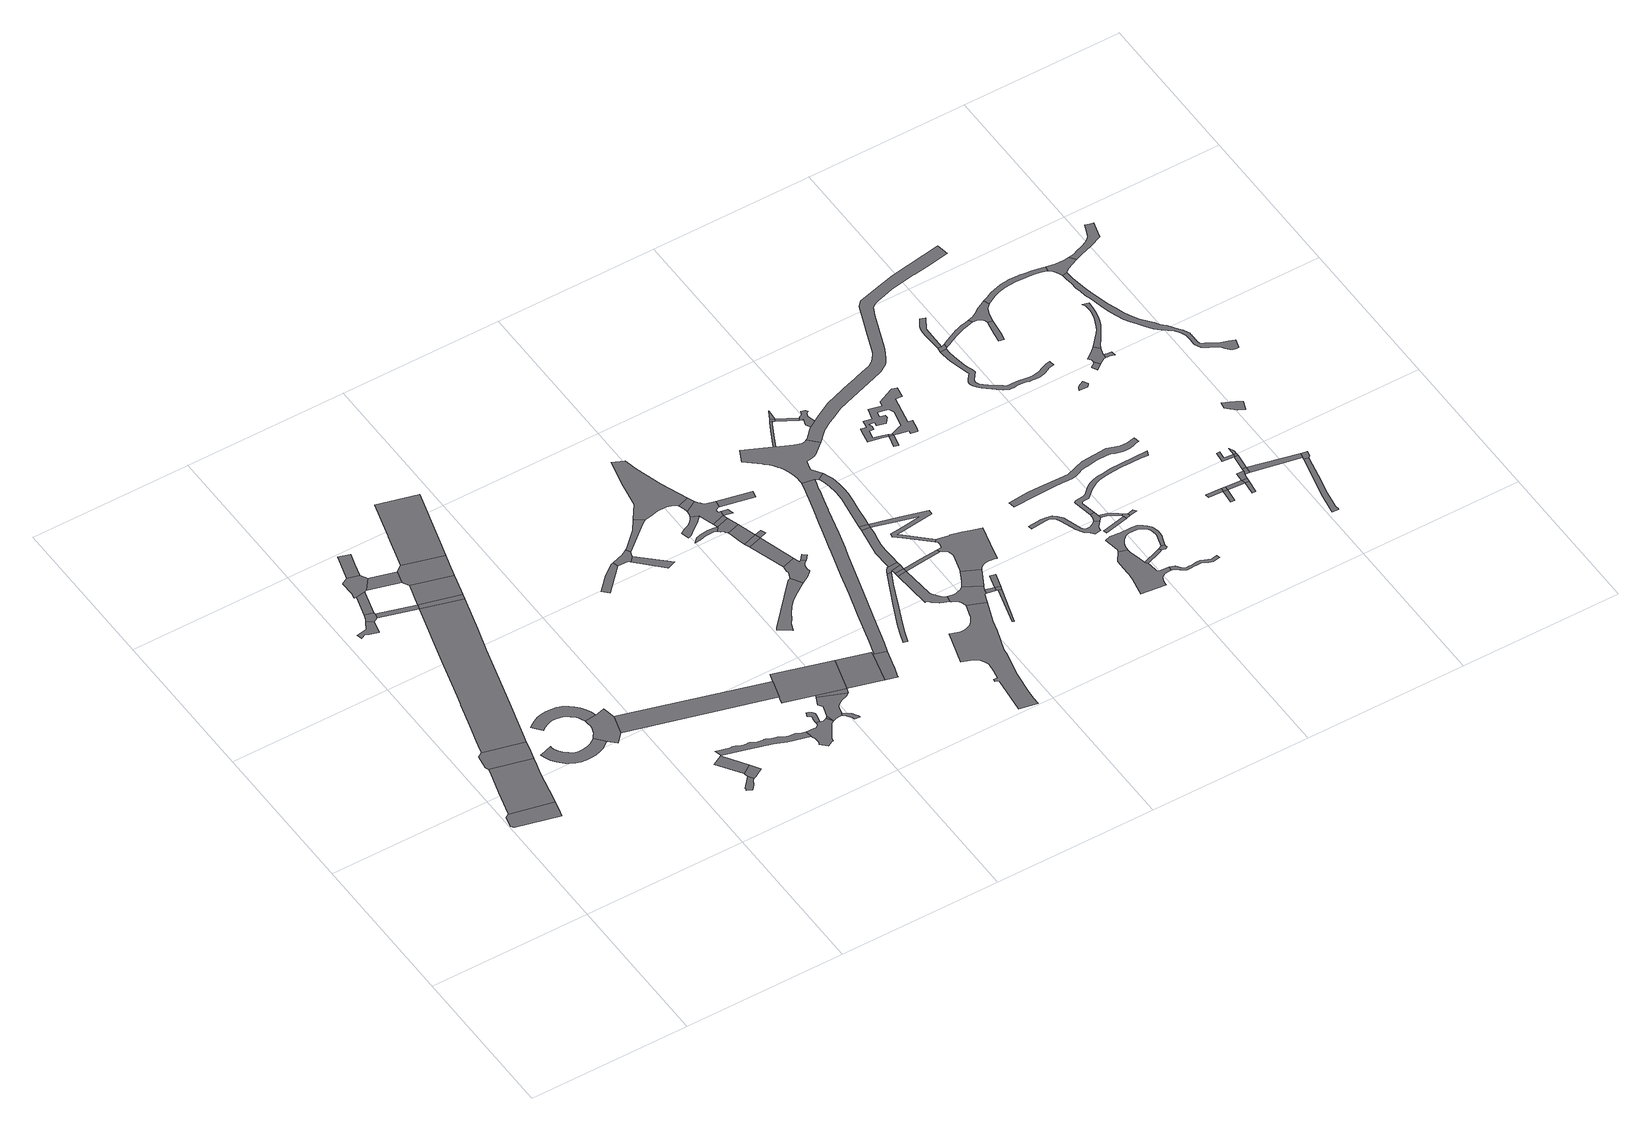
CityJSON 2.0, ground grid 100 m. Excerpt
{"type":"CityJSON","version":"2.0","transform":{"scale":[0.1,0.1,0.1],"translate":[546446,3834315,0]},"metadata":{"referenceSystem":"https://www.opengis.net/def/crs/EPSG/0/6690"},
"CityObjects":{
"road1":{"type":"Road","geometry":[{"type":"MultiSurface","lod":"1","boundaries":[[[0,1,2,3,4,5,6,7]]]}]},
"road2":{"type":"Road","geometry":[{"type":"MultiSurface","lod":"1","boundaries":[[[8,9,10,11,12,13,0,7,14,15,16,17]]]}]},
"road3":{"type":"Road","geometry":[{"type":"MultiSurface","lod":"1","boundaries":[[[18,19,20,21,8,17,22,23]]]}]},
"road4":{"type":"Road","attributes":{"RoadStructureAttribute.sectionType":"1"},"geometry":[{"type":"MultiSurface","lod":"1","boundaries":[[[24,25,26,27,28,29,30,31]]]}]},
"road5":{"type":"Road","attributes":{"RoadStructureAttribute.sectionType":"1"},"geometry":[{"type":"MultiSurface","lod":"1","boundaries":[[[32,33,34,35,36,37,38,39,40,41,42,43,44,45,46,47,48,49,50,51,52,53,54,55,56,57,58,59,60,61,62,63,64,65,66,67,68,69,70,71]]]}]},
"road6":{"type":"Road","geometry":[{"type":"MultiSurface","lod":"1","boundaries":[[[72,73,24,31,74,75,76,77]]]}]},
"road7":{"type":"Road","geometry":[{"type":"MultiSurface","lod":"1","boundaries":[[[78,79,80,81,82,83,84,85,86,87,88,18,23,89,90,91,92,93,94,95,96]]]}]},
"road8":{"type":"Road","attributes":{"RoadStructureAttribute.sectionType":"1"},"geometry":[{"type":"MultiSurface","lod":"1","boundaries":[[[97,98,99,100,72,77]]]}]},
"road9":{"type":"Road","attributes":{"RoadStructureAttribute.sectionType":"1"},"geometry":[{"type":"MultiSurface","lod":"1","boundaries":[[[101,102,103,104,105,106,107,108,109,110,111,112,113,114,115,116,117,118,119,120,121,122,123,124,125,126,127,128,129,130,131,132,133]]]}]},
"road10":{"type":"Road","attributes":{"RoadStructureAttribute.sectionType":"1"},"geometry":[{"type":"MultiSurface","lod":"1","boundaries":[[[76,75,134,78,135]]]}]},
"road11":{"type":"Road","geometry":[{"type":"MultiSurface","lod":"1","boundaries":[[[136,137,138,139,140,141,100,99,142,143,144]]]}]},
"road12":{"type":"Road","geometry":[{"type":"MultiSurface","lod":"1","boundaries":[[[145,146,147,133,132,148,149,150,151,152,153,154,71,70,155,156,157,158]]]}]},
"road13":{"type":"Road","geometry":[{"type":"MultiSurface","lod":"1","boundaries":[[[159,160,161,162,136,144,163,164]]]}]},
"road14":{"type":"Road","attributes":{"RoadStructureAttribute.sectionType":"1"},"geometry":[{"type":"MultiSurface","lod":"1","boundaries":[[[143,142,165,166,167]]]}]},
"road15":{"type":"Road","geometry":[{"type":"MultiSurface","lod":"1","boundaries":[[[135,78,96,168]]]}]},
"road16":{"type":"Road","attributes":{"function":"1"},"geometry":[{"type":"MultiSurface","lod":"1","boundaries":[[[169,135,168,170,171]]]}]},
"road17":{"type":"Road","geometry":[{"type":"MultiSurface","lod":"1","boundaries":[[[172,173,174,175,176,177,178,179]]]}]},
"road18":{"type":"Road","attributes":{"RoadStructureAttribute.sectionType":"1"},"geometry":[{"type":"MultiSurface","lod":"1","boundaries":[[[180,181,182,183]]]}]},
"road19":{"type":"Road","geometry":[{"type":"MultiSurface","lod":"1","boundaries":[[[184,185,167,166,186,169,171,187,188]]]}]},
"road20":{"type":"Road","geometry":[{"type":"MultiSurface","lod":"1","boundaries":[[[183,182,189,172,179,190,191]]]}]},
"road21":{"type":"Road","geometry":[{"type":"MultiSurface","lod":"1","boundaries":[[[192,193,194,195,196,184,188,197,198]]]}]},
"road22":{"type":"Road","attributes":{"RoadStructureAttribute.sectionType":"1"},"geometry":[{"type":"MultiSurface","lod":"1","boundaries":[[[199,158,157,200,201]]]}]},
"road23":{"type":"Road","attributes":{"RoadStructureAttribute.sectionType":"1"},"geometry":[{"type":"MultiSurface","lod":"1","boundaries":[[[202,203,204,205,206,207,208,209,210,211,212,213,214,215,216,217,218,219,220,221,222,223,224,225,226,227,228,229,230,231,232,233,234,235,236,237,238,239,240,241,242,243,244,245,246,247]]]}]},
"road24":{"type":"Road","geometry":[{"type":"MultiSurface","lod":"1","boundaries":[[[248,249,250,251,252,253,254,255,256,257,258,247,246,259,260,261,262,263,264,265,266,267,268,269,270,271,272,273,274,275]]]}]},
"road25":{"type":"Road","geometry":[{"type":"MultiSurface","lod":"1","boundaries":[[[276,277,278,279,280,281,282,283,284,285,286,287,288,289,290,291,254,253]]]}]},
"road26":{"type":"Road","geometry":[{"type":"MultiSurface","lod":"1","boundaries":[[[292,248,275]]]}]},
"road27":{"type":"Road","attributes":{"RoadStructureAttribute.sectionType":"1"},"geometry":[{"type":"MultiSurface","lod":"1","boundaries":[[[293,294,295,296,297,298]]]}]},
"road28":{"type":"Road","geometry":[{"type":"MultiSurface","lod":"1","boundaries":[[[299,300,301,302,303,304,305,306,307,308,309]]]}]},
"road29":{"type":"Road","attributes":{"RoadStructureAttribute.sectionType":"6"},"geometry":[{"type":"MultiSurface","lod":"1","boundaries":[[[310,311,312,313,292,275,314,315,316,309,308,317,318,319,320,321,322]]]}]},
"road30":{"type":"Road","geometry":[{"type":"MultiSurface","lod":"1","boundaries":[[[323,201,200,324,325,326,327,328,329]]]}]},
"road31":{"type":"Road","attributes":{"RoadStructureAttribute.sectionType":"6"},"geometry":[{"type":"MultiSurface","lod":"1","boundaries":[[[327,310,322,328]]]}]},
"road32":{"type":"Road","geometry":[{"type":"MultiSurface","lod":"1","boundaries":[[[330,331,332,293,298,333,334,335,336,337]]]}]},
"road33":{"type":"Road","attributes":{"RoadStructureAttribute.sectionType":"1"},"geometry":[{"type":"MultiSurface","lod":"1","boundaries":[[[338,339,340,335,334]]]}]},
"road34":{"type":"Road","attributes":{"RoadStructureAttribute.sectionType":"1"},"geometry":[{"type":"MultiSurface","lod":"1","boundaries":[[[341,342,343,330,337,344,345]]]}]},
"road35":{"type":"Road","attributes":{"RoadStructureAttribute.sectionType":"1"},"geometry":[{"type":"MultiSurface","lod":"1","boundaries":[[[346,347,329,328,348,349]]]}]},
"road36":{"type":"Road","geometry":[{"type":"MultiSurface","lod":"1","boundaries":[[[349,348,350,351,352,353,354,355,356,357,358]]]}]},
"road37":{"type":"Road","attributes":{"RoadStructureAttribute.sectionType":"1"},"geometry":[{"type":"MultiSurface","lod":"1","boundaries":[[[359,360,361,362,363,364,365,366,367,368,369,370,371,372]]]}]},
"road38":{"type":"Road","geometry":[{"type":"MultiSurface","lod":"1","boundaries":[[[373,374,375,376,377,378,379,380,381,382,383]]]}]},
"road39":{"type":"Road","attributes":{"RoadStructureAttribute.sectionType":"1"},"geometry":[{"type":"MultiSurface","lod":"1","boundaries":[[[384,385,386,387,388,389,390,391,392,393,394,395,396]]]}]},
"road40":{"type":"Road","geometry":[{"type":"MultiSurface","lod":"1","boundaries":[[[397,398,399,341,345,400,401,402,403,404,405,406,407,408,409,410]]]}]},
"road41":{"type":"Road","attributes":{"RoadStructureAttribute.sectionType":"1"},"geometry":[{"type":"MultiSurface","lod":"1","boundaries":[[[406,405,411,412,413]]]}]},
"road42":{"type":"Road","geometry":[{"type":"MultiSurface","lod":"1","boundaries":[[[414,396,395,415,416,417,418,419]]]}]},
"road43":{"type":"Road","geometry":[{"type":"MultiSurface","lod":"1","boundaries":[[[420,421,422,423,424,425,359,372,426,427,428,429,430,431,432,433,434]]]}]},
"road44":{"type":"Road","attributes":{"RoadStructureAttribute.sectionType":"1"},"geometry":[{"type":"MultiSurface","lod":"1","boundaries":[[[435,436,396,414]]]}]},
"road45":{"type":"Road","geometry":[{"type":"MultiSurface","lod":"1","boundaries":[[[437,438,439,440]]]}]},
"road46":{"type":"Road","geometry":[{"type":"MultiSurface","lod":"1","boundaries":[[[441,442,443,444,413,412,445,373,383,436,435,446,447,448,449,450,451,452,453,454]]]}]},
"road47":{"type":"Road","attributes":{"RoadStructureAttribute.sectionType":"1"},"geometry":[{"type":"MultiSurface","lod":"1","boundaries":[[[419,418,455,456,438,437]]]}]},
"road48":{"type":"Road","attributes":{"RoadStructureAttribute.sectionType":"1"},"geometry":[{"type":"MultiSurface","lod":"1","boundaries":[[[440,439,457,422,421]]]}]},
"road49":{"type":"Road","geometry":[{"type":"MultiSurface","lod":"1","boundaries":[[[458,459,437,440]]]}]},
"road50":{"type":"Road","geometry":[{"type":"MultiSurface","lod":"1","boundaries":[[[460,461,446,435]]]}]},
"road51":{"type":"Road","geometry":[{"type":"MultiSurface","lod":"1","boundaries":[[[462,463,434,433]]]}]},
"road52":{"type":"Road","attributes":{"RoadStructureAttribute.sectionType":"1"},"geometry":[{"type":"MultiSurface","lod":"1","boundaries":[[[464,465,466,467,468,469,470,471,472,473,474,475,476]]]}]},
"road53":{"type":"Road","attributes":{"RoadStructureAttribute.sectionType":"1"},"geometry":[{"type":"MultiSurface","lod":"1","boundaries":[[[477,478,479,480,481,482,483,484,485,486,487,488,489,490,491,358,357,492,493,494,495,496,497,498,499,500,501,502,503,504,505,506,507]]]}]},
"road54":{"type":"Road","attributes":{"RoadStructureAttribute.sectionType":"1"},"geometry":[{"type":"MultiSurface","lod":"1","boundaries":[[[508,509,454,453]]]}]},
"road55":{"type":"Road","attributes":{"RoadStructureAttribute.sectionType":"1"},"geometry":[{"type":"MultiSurface","lod":"1","boundaries":[[[510,511,512,513,514,515,516,517,518,519,520,521,522,523,524,525,526,527,528,529,530,531,532,533,534,535,536,537,538,539,540,541,542,543,544,545,546]]]}]},
"road56":{"type":"Road","attributes":{"RoadStructureAttribute.sectionType":"1"},"geometry":[{"type":"MultiSurface","lod":"1","boundaries":[[[547,548,549,550,551,552,553,554,555,556,557,558,559,560,561,562,563]]]}]},
"road57":{"type":"Road","geometry":[{"type":"MultiSurface","lod":"1","boundaries":[[[564,565,566,567,464,476,568,569]]]}]},
"road58":{"type":"Road","geometry":[{"type":"MultiSurface","lod":"1","boundaries":[[[570,571,554,553]]]}]},
"road59":{"type":"Road","attributes":{"RoadStructureAttribute.sectionType":"1"},"geometry":[{"type":"MultiSurface","lod":"1","boundaries":[[[569,568,571,570]]]}]},
"road60":{"type":"Road","attributes":{"RoadStructureAttribute.sectionType":"1"},"geometry":[{"type":"MultiSurface","lod":"1","boundaries":[[[572,573,574,565,564,575,576,577,578,579,580]]]}]},
"road61":{"type":"Road","geometry":[{"type":"MultiSurface","lod":"1","boundaries":[[[581,582,583,584,585,586,563,562,587,588,589,590,591,592,593,510,546,594,595,596,597,598]]]}]},
"road62":{"type":"Road","geometry":[{"type":"MultiSurface","lod":"1","boundaries":[[[599,572,580,600]]]}]},
"road63":{"type":"Road","attributes":{"RoadStructureAttribute.sectionType":"1"},"geometry":[{"type":"MultiSurface","lod":"1","boundaries":[[[601,602,570,553,603,604]]]}]},
"road64":{"type":"Road","geometry":[{"type":"MultiSurface","lod":"1","boundaries":[[[605,606,607,608]]]}]},
"road65":{"type":"Road","geometry":[{"type":"MultiSurface","lod":"1","boundaries":[[[597,596,609,610]]]}]},
"road66":{"type":"Road","attributes":{"RoadStructureAttribute.sectionType":"1"},"geometry":[{"type":"MultiSurface","lod":"1","boundaries":[[[611,612,613,614,615,616,617,618,619,620,621,622,623,624,625,626,599,600]]]}]},
"road67":{"type":"Road","attributes":{"RoadStructureAttribute.sectionType":"1"},"geometry":[{"type":"MultiSurface","lod":"1","boundaries":[[[627,628,581,598,629]]]}]},
"road68":{"type":"Road","geometry":[{"type":"MultiSurface","lod":"1","boundaries":[[[630,631,632,633,634,635,636,637,638,639,640,641,642,643,644,645,646,647,648,649,477,507,621,620,650,651,652,653,654,655,656,657,658,659,660,661,662,663,664,665]]]}]},
"road69":{"type":"Road","geometry":[{"type":"MultiSurface","lod":"1","boundaries":[[[610,609,605,608,666]]]}]},
"road70":{"type":"Road","attributes":{"RoadStructureAttribute.sectionType":"1"},"geometry":[{"type":"MultiSurface","lod":"1","boundaries":[[[667,668,669,670,671,672,600,580,673,674,675,676,677,678,679,680]]]}]},
"road71":{"type":"Road","geometry":[{"type":"MultiSurface","lod":"1","boundaries":[[[681,682,610,666]]]}]},
"road72":{"type":"Road","attributes":{"RoadStructureAttribute.sectionType":"1"},"geometry":[{"type":"MultiSurface","lod":"1","boundaries":[[[683,684,665,664,685,686,687]]]}]},
"road73":{"type":"Road","geometry":[{"type":"MultiSurface","lod":"1","boundaries":[[[688,689,690,691,692,693,694,695,696,697,698,699,700,701,680,679,702,703,704,601,604,705,706,707,708,709,710,627,629]]]}]},
"road74":{"type":"Road","geometry":[{"type":"MultiSurface","lod":"1","boundaries":[[[711,683,687,712,713]]]}]},
"road75":{"type":"Road","geometry":[{"type":"MultiSurface","lod":"1","boundaries":[[[714,715,711,713]]]}]},
"road76":{"type":"Road","attributes":{"RoadStructureAttribute.sectionType":"1"},"geometry":[{"type":"MultiSurface","lod":"1","boundaries":[[[713,712,716,717]]]}]},
"road77":{"type":"Road","geometry":[{"type":"MultiSurface","lod":"1","boundaries":[[[718,719,717,716,720,721,722,723,724,725,726,727,728]]]}]},
"road78":{"type":"Road","geometry":[{"type":"MultiSurface","lod":"1","boundaries":[[[729,730,731,732]]]}]},
"road79":{"type":"Road","geometry":[{"type":"MultiSurface","lod":"1","boundaries":[[[733,729,732,734]]]}]},
"road80":{"type":"Road","attributes":{"RoadStructureAttribute.sectionType":"1"},"geometry":[{"type":"MultiSurface","lod":"1","boundaries":[[[735,736,737,738,739,740,741,742,743,744,745,746,747,748,749,750,751,752,753,754,755,756,757,758,759,729,733,760,761,762,763,764,765,766,767,768,769,770,771,772,773,774,775,776,777,778,779,780,781,782,783,734,732]]]}]},
"road81":{"type":"Road","attributes":{"RoadStructureAttribute.sectionType":"1"},"geometry":[{"type":"MultiSurface","lod":"1","boundaries":[[[784,785,786,787,788,789,790,791,792,793,794,795,796,797,798,799,800,801,802,803,804,805,806,807,808,809,810,811,812]]]}]},
"road82":{"type":"Road","geometry":[{"type":"MultiSurface","lod":"1","boundaries":[[[813,814,815,816,817,818,819,820,821,822,823,824,825,826,827,828,829,830,831,832,833,834,835,836,837,838,839]]]}]},
"road83":{"type":"Road","attributes":{"RoadStructureAttribute.sectionType":"1"},"geometry":[{"type":"MultiSurface","lod":"1","boundaries":[[[840,841,842,843,836,835,844,845,846,847]]]}]},
"road84":{"type":"Road","geometry":[{"type":"MultiSurface","lod":"1","boundaries":[[[848,849,850,812,811,851,852]]]}]},
"road85":{"type":"Road","attributes":{"RoadStructureAttribute.sectionType":"1"},"geometry":[{"type":"MultiSurface","lod":"1","boundaries":[[[853,854,855,856,857,858,859,860,861,862,863,864,865,866,867,868,869,870,871,872,813,839,873,874,875,876,877,878,879,880,881,882,883,884,885,886,887,888,889,890,891]]]}]},
"road86":{"type":"Road","attributes":{"RoadStructureAttribute.sectionType":"1"},"geometry":[{"type":"MultiSurface","lod":"1","boundaries":[[[892,893,894,895]]]}]},
"road87":{"type":"Road","geometry":[{"type":"MultiSurface","lod":"1","boundaries":[[[890,840,847,896,897,898,899,891]]]}]},
"road88":{"type":"Road","attributes":{"RoadStructureAttribute.sectionType":"1"},"geometry":[{"type":"MultiSurface","lod":"1","boundaries":[[[900,901,902,903,852,851,904,905,906,907,908,909]]]}]},
"road89":{"type":"Road","attributes":{"RoadStructureAttribute.sectionType":"1"},"geometry":[{"type":"MultiSurface","lod":"1","boundaries":[[[910,911,912,913,914,915,916,917,918,919,920,921,922,923,924,925,926,927,928,929,930,931,932,933,934,935,936,937,938,939,940,941,942,830,829]]]}]},
"road90":{"type":"Road","geometry":[{"type":"MultiSurface","lod":"1","boundaries":[[[943,944,909,908,892,895,945,946]]]}]},
"road91":{"type":"Road","geometry":[{"type":"MultiSurface","lod":"1","boundaries":[[[947,948,946,945]]]}]},
"road92":{"type":"Road","attributes":{"RoadStructureAttribute.sectionType":"1"},"geometry":[{"type":"MultiSurface","lod":"1","boundaries":[[[949,950,951,952,953,954,955,956,957,958,959,960,961,962,963,964,965,966,967,968,969,970,971,972,973,974,975,976,977,978,979]]]}]},
"road93":{"type":"Road","attributes":{"RoadStructureAttribute.sectionType":"1"},"geometry":[{"type":"MultiSurface","lod":"1","boundaries":[[[980,981,982,983,984,985,986,987,988,989,990,991,992,993,994,995,996,997,998,999,1000,1001,1002,1003,1004,1005,1006,724,723,1007,1008,658,657,1009,1010,1011,1012,1013,1014,1015,1016,1017,1018,1019,1020,1021,1022,1023,1024,1025,1026,1027,1028,1029,1030,1031,1032,1033,1034,1035,1036,1037,1038,1039,1040,1041,1042]]]}]},
"road94":{"type":"Road","attributes":{"RoadStructureAttribute.sectionType":"1"},"geometry":[{"type":"MultiSurface","lod":"1","boundaries":[[[1043,1044,1045,1046,1047,1048,1049,1050,1051,1052,1053,1054,1055,1056,1057,1058,1059,1060,1061,1062,1063,1064,1065,1066,1067,1068,1069,1070,1071,1072,1073,849,848]]]}]},
"road95":{"type":"Road","geometry":[{"type":"MultiSurface","lod":"1","boundaries":[[[1074,1075,1076,1077,1078,1079]]]}]},
"road96":{"type":"Road","geometry":[{"type":"MultiSurface","lod":"1","boundaries":[[[1080,1081,1082,1083,1084,1085,1086,1087,1088,1089,1076,1075]]]}]},
"road97":{"type":"Road","attributes":{"RoadStructureAttribute.sectionType":"1"},"geometry":[{"type":"MultiSurface","lod":"1","boundaries":[[[1090,1091,1092,1093,1094,1095,1096,1097,1098,1099,1100,1101,1102,1103,1104,1105,1106,1107,1108,1109,1110,1111,1112,1113,1114,1115,1116,1117,1118,1119,1120,1121,1122,1123,1124,1125,1126,1127,1128,1129,1130,1131,1132,1133,1134,1135,1136,1137,1138,1139,1140,1141,1142,1143,1144,1145,1146,1147,1148,1149,1150,1151,1152,1153,1154,1155,1156,1157,1078,1077]]]}]},
"road98":{"type":"Road","attributes":{"RoadStructureAttribute.sectionType":"1"},"geometry":[{"type":"MultiSurface","lod":"1","boundaries":[[[1158,1159,1160,1161]]]}]},
"road99":{"type":"Road","attributes":{"RoadStructureAttribute.sectionType":"1"},"geometry":[{"type":"MultiSurface","lod":"1","boundaries":[[[1162,1163,1164,1165,1166,1167,1168,1169,1170,1074,1079,1171,1172,1173,1174,1175,1176,1177]]]}]},
"road100":{"type":"Road","geometry":[{"type":"MultiSurface","lod":"1","boundaries":[[[1160,1178,1179,1180]]]}]},
"road101":{"type":"Road","geometry":[{"type":"MultiSurface","lod":"1","boundaries":[[[1161,1160,1180,1181]]]}]},
"road102":{"type":"Road","attributes":{"RoadStructureAttribute.sectionType":"1"},"geometry":[{"type":"MultiSurface","lod":"1","boundaries":[[[1181,1180,1182,1183]]]}]},
"road103":{"type":"Road","attributes":{"RoadStructureAttribute.sectionType":"1"},"geometry":[{"type":"MultiSurface","lod":"1","boundaries":[[[1184,1185,1186,1187,1188,1189,1190,1191,1192]]]}]},
"road104":{"type":"Road","geometry":[{"type":"MultiSurface","lod":"1","boundaries":[[[1193,1194,1195,1196,1197,1198,1199,1200]]]}]},
"road105":{"type":"Road","geometry":[{"type":"MultiSurface","lod":"1","boundaries":[[[1182,1201,1202,1203]]]}]},
"road106":{"type":"Road","geometry":[{"type":"MultiSurface","lod":"1","boundaries":[[[1183,1182,1203,1204]]]}]},
"road107":{"type":"Road","geometry":[{"type":"MultiSurface","lod":"1","boundaries":[[[1205,1206,1207,1208,1209,1210,1211,1212,1162,1177,1213,1214,1215,1216,1193,1200,1217,1218,1219,1220]]]}]},
"road108":{"type":"Road","attributes":{"RoadStructureAttribute.sectionType":"1"},"geometry":[{"type":"MultiSurface","lod":"1","boundaries":[[[1221,1183,1204,1222,1223]]]}]},
"road109":{"type":"Road","geometry":[{"type":"MultiSurface","lod":"1","boundaries":[[[1224,1223,1222,1225,1226]]]}]},
"road110":{"type":"Road","geometry":[{"type":"MultiSurface","lod":"1","boundaries":[[[1227,1228,1229,1230,1231,1232]]]}]},
"road111":{"type":"Road","geometry":[{"type":"MultiSurface","lod":"1","boundaries":[[[1231,1224,1226,1233]]]}]},
"road112":{"type":"Road","geometry":[{"type":"MultiSurface","lod":"1","boundaries":[[[1232,1231,1233,1234]]]}]},
"road113":{"type":"Road","geometry":[{"type":"MultiSurface","lod":"1","boundaries":[[[1235,1236,1232,1234]]]}]},
"road114":{"type":"Road","attributes":{"RoadStructureAttribute.sectionType":"1"},"geometry":[{"type":"MultiSurface","lod":"1","boundaries":[[[1237,1238,1239,1240,1241,1242,1243]]]}]},
"road115":{"type":"Road","geometry":[{"type":"MultiSurface","lod":"1","boundaries":[[[1244,1245,1246,1247,1248,1249,1237,1243,1250,1251,1252,1253,1254,1255]]]}]},
"road116":{"type":"Road","attributes":{"RoadStructureAttribute.sectionType":"1"},"geometry":[{"type":"MultiSurface","lod":"1","boundaries":[[[1226,1225,1256,1257]]]}]},
"road117":{"type":"Road","geometry":[{"type":"MultiSurface","lod":"1","boundaries":[[[1258,1259,1260,1261,1262,1253,1252]]]}]},
"road118":{"type":"Road","attributes":{"RoadStructureAttribute.sectionType":"1"},"geometry":[{"type":"MultiSurface","lod":"1","boundaries":[[[1263,1264,1265,1266,1267,1268,1269,1270,1271,1272,1273,1274,1275,1276,1277]]]}]},
"road119":{"type":"Road","attributes":{"RoadStructureAttribute.sectionType":"1"},"geometry":[{"type":"MultiSurface","lod":"1","boundaries":[[[1278,1279,1280,1281,1282,1283,1284,1285,1286,1287,1288,1289,1290,1205,1220,1291,1292,1293,1294,1295,1296,1297,1298,1299,1300,1301,1302]]]}]},
"road120":{"type":"Road","attributes":{"RoadStructureAttribute.sectionType":"1"},"geometry":[{"type":"MultiSurface","lod":"1","boundaries":[[[1303,1304,1305,1306,1307,1308,1309,1310,1311,1312,1313,1314,1315,1316,1317,1318,1319,1320,1321,1322,1323,1324,1244,1255]]]}]},
"road121":{"type":"Road","geometry":[{"type":"MultiSurface","lod":"1","boundaries":[[[1325,1326,1257,1256,1263,1277,1327,1328,1329]]]}]},
"road122":{"type":"Road","geometry":[{"type":"MultiSurface","lod":"1","boundaries":[[[1330,1331,1332,1333,1334,1335,1336,1337,1338,1339]]]}]},
"road123":{"type":"Road","geometry":[{"type":"MultiSurface","lod":"1","boundaries":[[[1340,1341,1342,1343,1302,1301,1344,1345,1346,1347,1348,1349,1350,1351,1352]]]}]},
"road124":{"type":"Road","attributes":{"RoadStructureAttribute.sectionType":"1"},"geometry":[{"type":"MultiSurface","lod":"1","boundaries":[[[1353,1354,1355,1356,1357,1358,1359,1360,1361,1362,1363,1364,1365,1366,1367,1368,1369,1370,1371,1372,1373,1374,1375,1376,1377,1378,1379,1380,1381,1382,1383,1384,1385,1386,1387,1388,1389,1390,1391,1392,1348,1347,1393,1394,1395,1396,1397,1398,1399,1400,1401,1402,1403,1404,1405,1406,1407,1408,1409,1410,1411,1412,1413,1414,1415,1416,1417,1418,1419,1420,1421,1422,1423,1424,1425,1426,1427,1428,1429,1430,1431,1432,1433]]]}]},
"road125":{"type":"Road","attributes":{"RoadStructureAttribute.sectionType":"1"},"geometry":[{"type":"MultiSurface","lod":"1","boundaries":[[[1434,1435,1436,1437,1438,1439,1440,1441,1442,1443,1444,1445,1446,1447,1448,1352,1351]]]}]}
},
"vertices":[
[47,860,0],[24,849,0],[7,781,0],[9,777,0],[20,759,0],[283,692,0],[297,747,0],[309,800,0],
[141,1202,0],[134,1178,0],[129,1161,0],[92,1028,0],[49,867,0],[47,863,0],[330,893,0],[359,1025,0],[381,1108,0],[388,1137,0],
[173,1327,0],[144,1310,0],[130,1224,0],[131,1221,0],[402,1191,0],[421,1266,0],
[177,2491,0],[148,2444,0],[83,2430,0],[90,2399,0],[118,2413,0],[143,2404,0],[196,2386,0],[215,2466,0],
[723,1076,0],[706,1066,0],[689,1059,0],[666,1053,0],[646,1051,0],[626,1050,0],[604,1055,0],[586,1063,0],[569,1075,0],[558,1083,0],[551,1087,0],[538,1105,0],[526,1122,0],[518,1142,0],[513,1162,0],[513,1164,0],[437,1139,0],[435,1139,0],[436,1135,0],[446,1106,0],[450,1096,0],[459,1076,0],[479,1049,0],[502,1024,0],[515,1015,0],[529,1005,0],[559,990,0],[562,989,0],[592,978,0],[625,973,0],[657,973,0],[689,979,0],[722,989,0],[741,997,0],[752,1002,0],[771,1016,0],[779,1022,0],[791,1032,0],[793,1030,0],[741,1091,0],
[197,2539,0],[188,2508,0],[226,2473,0],[244,2483,0],[252,2514,0],[249,2524,0],
[474,2416,0],[473,2412,0],[366,2024,0],[310,1817,0],[278,1704,0],[274,1690,0],[255,1623,0],[231,1534,0],[205,1442,0],[182,1358,0],[175,1334,0],[424,1279,0],[430,1300,0],[453,1379,0],[494,1529,0],[552,1737,0],[612,1963,0],[658,2118,0],[721,2348,0],
[290,2671,0],[291,2676,0],[294,2685,0],[235,2671,0],
[839,1263,0],[824,1292,0],[806,1320,0],[783,1344,0],[758,1364,0],[735,1379,0],[730,1381,0],[728,1382,0],[700,1391,0],[668,1398,0],[635,1398,0],[603,1395,0],[570,1387,0],[541,1372,0],[513,1354,0],[505,1346,0],[501,1342,0],[523,1316,0],[549,1287,0],[566,1300,0],[586,1310,0],[606,1318,0],[626,1323,0],[649,1323,0],[669,1321,0],[689,1314,0],[709,1306,0],[726,1294,0],[744,1279,0],[757,1262,0],[767,1244,0],[775,1224,0],[847,1230,0],
[245,2484,0],[483,2447,0],
[267,2822,0],[226,2799,0],[229,2712,0],[225,2695,0],[220,2676,0],[222,2675,0],[307,2691,0],[362,2762,0],[338,2804,0],
[920,1181,0],[909,1246,0],[851,1231,0],[777,1202,0],[778,1198,0],[780,1182,0],[778,1159,0],[770,1139,0],[766,1124,0],[753,1107,0],[837,988,0],[880,1036,0],[889,1046,0],[923,1168,0],
[311,2983,0],[308,2973,0],[307,2967,0],[305,2958,0],[360,2887,0],[382,2963,0],
[490,2640,0],[502,2636,0],[523,2717,0],
[730,2380,0],
[524,2592,0],[738,2409,0],[769,2526,0],
[1290,397,0],[1231,332,0],[1236,326,0],[1228,316,0],[1261,299,0],[1283,327,0],[1300,355,0],[1313,365,0],
[1250,607,0],[1186,571,0],[1287,427,0],[1345,465,0],
[565,2745,0],[556,2739,0],[513,2614,0],[793,2614,0],[811,2676,0],
[1287,422,0],[1325,370,0],[1383,408,0],
[692,3205,0],[692,3203,0],[630,2978,0],[628,2971,0],[626,2965,0],[846,2802,0],[939,3137,0],
[1791,925,0],[1756,807,0],[1792,925,0],
[1716,513,0],[1695,522,0],[1690,526,0],[1683,529,0],[1675,531,0],[1668,531,0],[1660,530,0],[1645,532,0],[1637,534,0],[1631,536,0],[1619,541,0],[1603,550,0],[1596,554,0],[1587,558,0],[1580,561,0],[1569,563,0],[1555,566,0],[1539,572,0],[1533,577,0],[1524,581,0],[1514,583,0],[1512,583,0],[1494,583,0],[1477,586,0],[1465,591,0],[1450,600,0],[1443,603,0],[1436,606,0],[1429,607,0],[1418,606,0],[1409,607,0],[1396,608,0],[1389,610,0],[1376,615,0],[1370,619,0],[1360,625,0],[1347,629,0],[1338,631,0],[1328,630,0],[1245,651,0],[1255,610,0],[1400,567,0],[1538,529,0],[1612,499,0],[1742,464,0],[1739,508,0],
[1883,535,0],[1867,528,0],[1857,526,0],[1851,527,0],[1845,529,0],[1842,534,0],[1819,534,0],[1819,518,0],[1804,507,0],[1790,506,0],[1765,506,0],[1747,454,0],[1752,439,0],[1755,427,0],[1755,417,0],[1754,406,0],[1750,397,0],[1745,390,0],[1783,352,0],[1795,360,0],[1815,370,0],[1824,373,0],[1830,393,0],[1851,428,0],[1867,451,0],[1881,475,0],[1890,486,0],[1908,496,0],
[1852,585,0],[1853,592,0],[1853,598,0],[1849,604,0],[1842,613,0],[1835,620,0],[1825,625,0],[1814,628,0],[1807,603,0],[1817,596,0],[1823,591,0],[1825,586,0],[1825,579,0],[1823,572,0],[1820,560,0],[1819,547,0],
[1896,546,0],
[1543,2140,0],[1528,2135,0],[1459,2083,0],[1373,1996,0],[1409,1957,0],[1552,2109,0],
[1982,497,0],[1993,484,0],[2005,464,0],[2012,447,0],[2046,444,0],[2040,459,0],[2034,471,0],[2020,491,0],[1996,508,0],[1977,522,0],[1969,505,0],
[1922,695,0],[1902,645,0],[1919,617,0],[1900,552,0],[1926,504,0],[1942,508,0],[1959,508,0],[1986,562,0],[1991,577,0],[2007,589,0],[2027,601,0],[2068,617,0],[2088,630,0],
[1807,975,0],[1752,794,0],[1744,762,0],[1745,761,0],[1929,710,0],[2098,663,0],[2157,876,0],
[1652,2184,0],[1618,2162,0],[1584,2153,0],[1618,2103,0],[1627,2094,0],[1658,2125,0],[1658,2138,0],[1668,2158,0],
[1772,1950,0],[1776,1946,0],[1827,1965,0],
[1811,2353,0],[1764,2286,0],[1665,2192,0],[1838,2299,0],[1864,2316,0],
[2357,811,0],[2358,820,0],[2307,606,0],[2354,801,0],
[2311,605,0],[2379,585,0],[2382,595,0],[2386,609,0],[2395,638,0],[2401,659,0],[2410,692,0],[2435,778,0],[2365,798,0],
[2288,1522,0],[2269,1515,0],[2025,1250,0],[2017,1237,0],[2092,1187,0],[2109,1233,0],[2129,1263,0],[2151,1298,0],[2178,1338,0],[2210,1371,0],[2237,1396,0],[2277,1422,0],[2319,1450,0],[2329,1456,0],
[2082,2205,0],[2067,2184,0],[2050,2167,0],[2032,2154,0],[2008,2144,0],[1975,2126,0],[1990,2076,0],[2011,2084,0],[2040,2109,0],[2087,2145,0],[2125,2183,0],
[2146,2063,0],[2106,2067,0],[2053,2062,0],[2026,2052,0],[2016,2044,0],[1999,2026,0],[2034,2027,0],[2059,2034,0],[2081,2037,0],[2116,2040,0],[2134,2040,0],[2146,2033,0],[2166,2060,0],
[1943,2779,0],[1906,2617,0],[1876,2447,0],[1909,2324,0],[1958,2337,0],[2005,2336,0],[2026,2333,0],[2053,2324,0],[2074,2306,0],[2145,2333,0],[2081,2500,0],[2048,2604,0],[2030,2665,0],[2014,2748,0],
[2086,2272,0],[2091,2247,0],[2161,2290,0],
[2246,2086,0],[2161,2020,0],[2174,2013,0],[2181,2003,0],[2189,1991,0],[2268,2015,0],
[2398,1601,0],[2386,1639,0],[2305,1614,0],[2300,1577,0],[2306,1565,0],[2293,1534,0],[2376,1485,0],[2406,1512,0],[2404,1539,0],[2404,1550,0],[2407,1561,0],[2415,1575,0],[2420,1580,0],[2433,1589,0],[2408,1606,0],
[2237,2115,0],[2157,2088,0],
[2305,1899,0],[2220,1871,0],[2231,1839,0],[2315,1866,0],
[2214,2238,0],[2196,2248,0],[2184,2261,0],[2171,2275,0],[2089,2225,0],[2243,2149,0],[2229,2151,0],[2225,2154,0],[2227,2164,0],[2227,2169,0],[2232,2174,0],[2242,2179,0],[2252,2181,0],[2262,2228,0],
[2194,1978,0],[2210,1903,0],
[2290,1654,0],
[2359,1881,0],[2349,1913,0],
[2295,2104,0],[2283,2141,0],
[2461,1621,0],[2438,1641,0],
[2746,1266,0],[2649,1051,0],[2585,907,0],[2563,850,0],[2543,787,0],[2568,782,0],[2590,845,0],[2612,898,0],[2683,1066,0],[2707,1122,0],[2734,1184,0],[2764,1249,0],[2771,1264,0],
[2727,2089,0],[2723,2074,0],[2710,2026,0],[2686,1938,0],[2659,1841,0],[2658,1840,0],[2658,1839,0],[2610,1668,0],[2593,1610,0],[2582,1571,0],[2532,1395,0],[2492,1252,0],[2448,1095,0],[2391,893,0],[2368,809,0],[2438,789,0],[2453,840,0],[2495,985,0],[2561,1212,0],[2645,1502,0],[2661,1555,0],[2663,1555,0],[2692,1668,0],[2738,1841,0],[2738,1843,0],[2760,1921,0],[2771,1965,0],[2776,1983,0],[2782,2009,0],[2792,2042,0],[2801,2076,0],
[2460,2138,0],[2469,2182,0],
[2980,836,0],[2962,777,0],[2953,751,0],[2936,721,0],[2921,705,0],[2906,696,0],[2890,690,0],[2873,687,0],[2861,685,0],[2845,687,0],[2832,693,0],[2787,709,0],[2725,497,0],[2776,479,0],[2794,472,0],[2809,461,0],[2823,448,0],[2832,435,0],[2839,421,0],[2843,409,0],[2846,396,0],[2839,343,0],[2829,286,0],[2805,288,0],[2802,272,0],[2824,263,0],[2799,31,0],[2911,7,0],[2910,51,0],[2914,107,0],[2933,251,0],[2935,264,0],[2968,409,0],[2974,450,0],[3018,587,0],[3037,661,0],[3088,795,0],
[2910,960,0],[2893,976,0],[2880,994,0],[2872,1004,0],[2870,1006,0],[2864,1025,0],[2844,1227,0],[2788,1219,0],[2806,976,0],[2812,982,0],[2831,963,0],[2835,959,0],[2855,944,0],[2870,932,0],[2890,921,0],[2921,910,0],[2929,950,0],
[2841,1312,0],[2783,1309,0],[2773,1307,0],[2758,1289,0],[2783,1274,0],[2843,1286,0],
[2845,1251,0],[2786,1247,0],
[2807,1616,0],[2779,1429,0],[2783,1325,0],[2839,1354,0],[2836,1418,0],[2840,1473,0],[2845,1511,0],[2854,1559,0],[2859,1609,0],
[3036,967,0],[3020,952,0],[2997,946,0],[2984,941,0],[2971,942,0],[2960,942,0],[2926,901,0],[2947,895,0],[2958,888,0],[2966,879,0],[2967,877,0],[2973,866,0],[2978,849,0],[3110,851,0],[3115,854,0],[3120,855,0],[3125,880,0],[3138,908,0],
[2811,1644,0],[2863,1636,0],
[3074,1273,0],[2961,1262,0],[2964,1240,0],[3076,1252,0],
[3190,841,0],[3124,600,0],[3136,596,0],[3208,835,0],
[3178,843,0],[3183,865,0],
[2868,1675,0],[2880,1767,0],[2888,1828,0],[2895,1875,0],[2896,1890,0],[2897,1928,0],[2894,1975,0],[2886,2028,0],[2876,2060,0],[2863,2087,0],[2821,2064,0],[2831,2032,0],[2841,1987,0],[2847,1932,0],[2845,1875,0],[2842,1854,0],
[3091,1068,0],[3058,1001,0],[3197,1020,0],
[2648,2445,0],[2575,2478,0],[2539,2399,0],[2626,2325,0],[2631,2320,0],[2655,2298,0],[2656,2296,0],[2663,2288,0],[2670,2280,0],[2673,2275,0],[2677,2270,0],[2685,2259,0],[2688,2254,0],[2693,2247,0],[2702,2230,0],[2713,2201,0],[2720,2171,0],[2726,2136,0],[2727,2111,0],[2727,2090,0],[2821,2151,0],[2838,2212,0],[2862,2216,0],[2891,2221,0],[2907,2231,0],[2943,2260,0],[2958,2274,0],[2977,2291,0],[2922,2348,0],[2912,2344,0],[2907,2342,0],[2890,2340,0],[2877,2344,0],[2847,2354,0],[2756,2396,0],[2744,2401,0],
[3214,856,0],
[2974,1468,0],[2954,1486,0],[2985,1490,0],[3196,1516,0],[3197,1544,0],[3035,1589,0],[3022,1563,0],[3130,1533,0],[2999,1518,0],[2927,1509,0],[2922,1487,0],[2964,1449,0],[3096,1328,0],[3110,1343,0],
[3241,946,0],[3206,953,0],
[2830,2571,0],[2800,2514,0],[2782,2454,0],[2831,2547,0],[2843,2565,0],
[3203,1026,0],[3218,1039,0],[3239,1050,0],[3265,1052,0],[3283,1050,0],[3297,1048,0],[3312,1044,0],[3339,1154,0],[3370,1278,0],[3318,1292,0],[3260,1312,0],[3248,1314,0],[3190,1331,0],[3189,1326,0],[3109,1316,0],[3107,1302,0],[3104,1276,0],[3088,1247,0],[3104,1240,0],[3117,1225,0],[3123,1208,0],[3126,1191,0],[3097,1082,0],
[2839,2587,0],[2854,2559,0],[2863,2575,0],
[2868,2620,0],[2867,2642,0],
[2971,2494,0],[2979,2508,0],
[3013,2546,0],[3006,2524,0],[2986,2486,0],[2997,2495,0],[2982,2446,0],[2994,2418,0],[3039,2446,0],[3025,2494,0],[3031,2514,0],[3046,2522,0],[3037,2539,0],
[3315,2130,0],[3293,2052,0],[3322,2044,0],[3341,2125,0],
[3317,2143,0],[3339,2137,0],
[3367,2118,0],[3428,2103,0],[3425,2085,0],[3464,2077,0],[3472,2095,0],[3479,2129,0],[3487,2162,0],[3457,2167,0],[3494,2349,0],[3537,2342,0],[3547,2411,0],[3518,2420,0],[3515,2418,0],[3413,2371,0],[3408,2342,0],[3328,2361,0],[3309,2290,0],[3265,2299,0],[3257,2301,0],[3249,2251,0],[3215,2258,0],[3211,2242,0],[3194,2158,0],[3273,2140,0],[3311,2131,0],[3291,2151,0],[3265,2159,0],[3235,2168,0],[3246,2220,0],[3257,2220,0],[3272,2219,0],[3277,2240,0],[3271,2265,0],[3287,2262,0],[3306,2259,0],[3301,2239,0],[3300,2234,0],[3305,2233,0],[3354,2221,0],[3381,2254,0],[3380,2272,0],[3348,2281,0],[3357,2315,0],[3423,2301,0],[3424,2298,0],[3438,2270,0],[3413,2163,0],[3399,2158,0],[3355,2143,0],
[3884,978,0],[3864,970,0],[3844,967,0],[3826,975,0],[3816,992,0],[3780,1102,0],[3757,1132,0],[3734,1149,0],[3704,1158,0],[3672,1161,0],[3584,1152,0],[3590,1127,0],[3685,1136,0],[3705,1136,0],[3727,1126,0],[3742,1114,0],[3755,1089,0],[3788,997,0],[3804,965,0],[3814,950,0],[3826,942,0],[3842,930,0],[3859,910,0],[3897,918,0],[3899,933,0],[3904,946,0],[3914,958,0],[3931,978,0],[3901,993,0],
[3891,730,0],[3849,670,0],[3847,608,0],[3848,575,0],[3848,549,0],[3848,548,0],[3843,513,0],[3827,420,0],[3824,399,0],[3975,379,0],[3977,399,0],[3982,421,0],[3989,436,0],[4001,447,0],[4014,454,0],[4036,459,0],[4054,460,0],[4061,485,0],[4008,489,0],[3996,492,0],[3988,501,0],[3982,557,0],[3980,569,0],[3970,586,0],[3956,643,0],[3944,691,0],[3941,713,0],
[4087,631,0],[4072,624,0],[4050,615,0],[3995,595,0],[3987,571,0],[4060,597,0],[4080,606,0],[4095,613,0],
[3942,1049,0],[3913,1043,0],[3911,1013,0],[3951,998,0],[3948,1018,0],
[4142,668,0],[4154,706,0],[4156,726,0],[4158,746,0],[4153,766,0],[4148,776,0],[4143,788,0],[4128,808,0],[4110,825,0],[4082,840,0],[4050,845,0],[3971,844,0],[3965,844,0],[3935,849,0],[3917,851,0],[3880,840,0],[3886,805,0],[3893,764,0],[3893,763,0],[3896,745,0],[3943,743,0],[3944,745,0],[3951,764,0],[3966,786,0],[3980,801,0],[3989,806,0],[3998,811,0],[4018,817,0],[4040,817,0],[4070,815,0],[4098,802,0],[4113,793,0],[4126,775,0],[4128,765,0],[4131,753,0],[4134,728,0],[4129,703,0],[4109,640,0],[4132,638,0],
[4059,937,0],[3909,903,0],[3915,883,0],[4064,917,0],
[4105,613,0],[4117,608,0],[4135,618,0],[4132,628,0],
[4046,972,0],[4023,989,0],[3996,1004,0],[3971,1011,0],[3973,994,0],[3994,986,0],[4016,974,0],[4036,962,0],[4054,947,0],[4066,957,0],
[4074,455,0],[4086,447,0],[4099,435,0],[4117,423,0],[4132,415,0],[4152,413,0],[4164,415,0],[4167,416,0],[4204,416,0],[4224,416,0],[4244,409,0],[4259,399,0],[4274,394,0],[4287,389,0],[4302,392,0],[4329,397,0],[4324,417,0],[4297,412,0],[4287,412,0],[4279,412,0],[4269,417,0],[4252,427,0],[4229,434,0],[4206,436,0],[4169,431,0],[4157,431,0],[4151,431,0],[4141,431,0],[4129,435,0],[4111,448,0],[4099,465,0],[4091,473,0],[4079,480,0],
[4084,942,0],[4076,947,0],[4093,924,0],[4089,942,0],
[4140,935,0],[4128,952,0],
[4372,1390,0],[4329,1390,0],[4254,1416,0],[4094,1407,0],[3977,1366,0],[3767,1372,0],[3717,1369,0],[3591,1357,0],[3598,1317,0],[3740,1324,0],[3858,1327,0],[3915,1328,0],[3950,1326,0],[3980,1326,0],[4003,1329,0],[4032,1342,0],[4055,1352,0],[4072,1357,0],[4097,1360,0],[4167,1371,0],[4222,1371,0],[4252,1369,0],[4277,1359,0],[4320,1347,0],[4342,1347,0],[4367,1348,0],[4390,1355,0],[4410,1363,0],[4432,1368,0],[4428,1386,0],[4424,1401,0],
[4307,3187,0],[4098,3154,0],[3983,3134,0],[3838,3096,0],[3734,3065,0],[3705,3038,0],[3653,2903,0],[3637,2860,0],[3587,2729,0],[3582,2715,0],[3576,2702,0],[3575,2700,0],[3565,2685,0],[3558,2676,0],[3549,2665,0],[3543,2658,0],[3537,2652,0],[3534,2649,0],[3522,2640,0],[3509,2633,0],[3505,2631,0],[3454,2614,0],[3353,2581,0],[3347,2579,0],[3172,2520,0],[3078,2468,0],[3045,2448,0],[2979,2402,0],[2930,2354,0],[2987,2300,0],[3031,2342,0],[3047,2357,0],[3053,2361,0],[3101,2390,0],[3128,2405,0],[3206,2448,0],[3311,2483,0],[3483,2542,0],[3532,2558,0],[3553,2569,0],[3559,2572,0],[3565,2577,0],[3579,2586,0],[3587,2594,0],[3597,2604,0],[3611,2623,0],[3614,2628,0],[3635,2666,0],[3652,2704,0],[3740,2935,0],[3756,2971,0],[3766,2989,0],[3774,2995,0],[3787,3005,0],[3811,3014,0],[3818,3016,0],[3865,3031,0],[3922,3048,0],[4086,3079,0],[4088,3074,0],[4174,3088,0],[4288,3107,0],[4320,3112,0],
[3924,1141,0],[3927,1146,0],[3929,1151,0],[3947,1153,0],[3974,1154,0],[3987,1164,0],[4009,1187,0],[4036,1207,0],[4069,1227,0],[4096,1237,0],[4146,1248,0],[4201,1251,0],[4251,1254,0],[4308,1252,0],[4376,1253,0],[4418,1251,0],[4430,1281,0],[4188,1276,0],[4133,1270,0],[4108,1267,0],[4073,1260,0],[4046,1249,0],[4026,1237,0],[4006,1219,0],[3989,1206,0],[3972,1189,0],[3954,1181,0],[3919,1178,0],[3902,1175,0],[3894,1170,0],[3892,1160,0],
[3938,2548,0],[3918,2540,0],[3893,2545,0],[3888,2512,0],[3928,2513,0],[3938,2520,0],
[3919,2698,0],[3961,2768,0],[3931,2780,0],[3909,2748,0],[3899,2733,0],[3894,2720,0],[3891,2710,0],[3889,2687,0],[3889,2660,0],[3892,2615,0],
[3891,2485,0],[3896,2455,0],[3899,2423,0],[3907,2390,0],[3915,2358,0],[3925,2325,0],[3930,2305,0],[3936,2293,0],[3908,2258,0],[3899,2245,0],[3894,2233,0],[3894,2220,0],[3901,2200,0],[3914,2183,0],[3934,2163,0],[3955,2146,0],[3977,2128,0],[3997,2111,0],[4023,2089,0],[4040,2082,0],[4055,2074,0],[4068,2072,0],[4085,2072,0],[4103,2075,0],[4120,2075,0],[4143,2073,0],[4160,2070,0],[4180,2065,0],[4198,2063,0],[4215,2061,0],[4230,2061,0],[4245,2061,0],[4258,2064,0],[4270,2069,0],[4283,2074,0],[4303,2084,0],[4322,2092,0],[4355,2097,0],[4352,2132,0],[4327,2127,0],[4302,2119,0],[4285,2109,0],[4262,2101,0],[4240,2096,0],[4215,2091,0],[4190,2091,0],[4162,2095,0],[4135,2100,0],[4112,2102,0],[4090,2102,0],[4070,2102,0],[4052,2107,0],[4037,2117,0],[4017,2131,0],[3992,2149,0],[3972,2166,0],[3952,2181,0],[3936,2198,0],[3929,2210,0],[3926,2220,0],[3931,2235,0],[3968,2283,0],[3963,2308,0],[3953,2338,0],[3947,2366,0],[3940,2398,0],[3932,2443,0],[3929,2478,0],
[4520,834,0],[4525,809,0],[4615,803,0],[4617,828,0],
[4145,2627,0],[4122,2622,0],[4092,2617,0],[4067,2609,0],[4047,2604,0],[4028,2594,0],[4000,2581,0],[3973,2568,0],[3953,2556,0],[3963,2533,0],[3993,2549,0],[4028,2564,0],[4053,2574,0],[4090,2589,0],[4120,2597,0],[4160,2605,0],
[4606,714,0],[4629,712,0],[4640,798,0],
[4642,826,0],
[4748,791,0],[4742,819,0],
[4402,1900,0],[4392,1895,0],[4379,1885,0],[4372,1875,0],[4367,1862,0],[4420,1860,0],[4432,1873,0],[4437,1881,0],[4419,1910,0],
[4225,2558,0],[4218,2523,0],[4209,2468,0],[4202,2411,0],[4232,2406,0],[4241,2454,0],[4251,2516,0],[4256,2554,0],
[4741,710,0],[4763,708,0],[4773,788,0],
[4776,815,0],
[4294,2706,0],[4269,2694,0],[4242,2678,0],[4219,2663,0],[4204,2653,0],[4192,2645,0],[4180,2638,0],[4165,2633,0],[4185,2605,0],[4200,2598,0],[4213,2591,0],[4223,2573,0],[4260,2579,0],[4270,2616,0],[4282,2649,0],[4307,2672,0],
[4747,874,0],[4780,847,0],[4789,872,0],
[4792,890,0],[4812,847,0],[4817,887,0],
[4753,1014,0],[4758,1064,0],[4738,1061,0],[4731,996,0],[4803,989,0],[4811,1007,0],
[4827,987,0],
[4828,1005,0],
[4830,1027,0],[4813,1057,0],
[4548,1999,0],[4541,1989,0],[4526,1979,0],[4519,1971,0],[4534,1937,0],[4546,1947,0],[4572,1965,0],
[4607,2095,0],[4583,2074,0],[4560,2057,0],[4535,2037,0],[4548,2019,0],[4548,2007,0],[4586,1975,0],[4608,1990,0],[4621,1992,0],[4623,2020,0],[4625,2035,0],[4635,2065,0],
[5115,786,0],[5122,815,0],
[4633,1990,0],[4646,1990,0],[4673,1980,0],[4671,2008,0],[4646,2013,0],
[5112,774,0],[5076,612,0],[5050,499,0],[5029,365,0],[5028,355,0],[5067,352,0],[5069,364,0],[5069,365,0],[5067,370,0],[5065,383,0],[5071,424,0],[5083,500,0],[5103,582,0],[5120,669,0],[5139,766,0],
[4693,2743,0],[4653,2753,0],[4633,2757,0],[4603,2760,0],[4563,2764,0],[4536,2766,0],[4498,2766,0],[4468,2763,0],[4438,2760,0],[4411,2753,0],[4386,2745,0],[4364,2737,0],[4324,2719,0],[4337,2689,0],[4364,2702,0],[4401,2718,0],[4449,2730,0],[4484,2733,0],[4521,2734,0],[4561,2732,0],[4606,2730,0],[4641,2727,0],[4679,2718,0],[4709,2708,0],[4714,2739,0],
[4650,2090,0],[4667,2115,0],[4689,2146,0],[4711,2181,0],[4729,2211,0],[4743,2241,0],[4753,2271,0],[4760,2301,0],[4765,2339,0],[4767,2384,0],[4729,2396,0],[4740,2376,0],[4742,2358,0],[4742,2336,0],[4738,2303,0],[4728,2276,0],[4718,2246,0],[4704,2216,0],[4691,2193,0],[4677,2173,0],[4654,2148,0],[4632,2122,0],
[5146,811,0],[5142,811,0],[5146,770,0],[5152,773,0],[5158,808,0],
[5037,1332,0],[5009,1349,0],[4965,1368,0],[4957,1328,0],[4981,1303,0],[5011,1276,0],[5017,1273,0],[5028,1267,0],[5049,1256,0],[5071,1313,0],
[4829,2727,0],[4796,2729,0],[4773,2731,0],[4733,2736,0],[4726,2696,0],[4737,2681,0],[4749,2661,0],[4757,2636,0],[4789,2644,0],[4814,2662,0],[4842,2677,0],[4886,2697,0],[4858,2732,0],
[5250,1738,0],[5210,1750,0],[5174,1765,0],[5145,1785,0],[5134,1791,0],[5121,1796,0],[5115,1799,0],[5111,1802,0],[5108,1807,0],[5106,1814,0],[5105,1822,0],[5104,1830,0],[5104,1837,0],[5103,1845,0],[5103,1852,0],[5103,1861,0],[5103,1869,0],[5104,1876,0],[5104,1882,0],[5104,1890,0],[5104,1900,0],[5100,1908,0],[5099,1911,0],[5084,1942,0],[5068,1959,0],[5029,2017,0],[5026,2019,0],[5003,2044,0],[4983,2071,0],[4965,2093,0],[4929,2140,0],[4899,2193,0],[4883,2225,0],[4866,2275,0],[4850,2322,0],[4834,2382,0],[4816,2452,0],[4808,2494,0],[4798,2547,0],[4792,2594,0],[4760,2599,0],[4765,2559,0],[4768,2519,0],[4776,2481,0],[4781,2444,0],[4792,2404,0],[4807,2337,0],[4823,2279,0],[4841,2227,0],[4859,2180,0],[4879,2145,0],[4902,2110,0],[4927,2073,0],[4958,2033,0],[4988,2004,0],[5016,1981,0],[5044,1957,0],[5064,1927,0],[5071,1914,0],[5078,1897,0],[5079,1879,0],[5079,1860,0],[5078,1837,0],[5078,1822,0],[5080,1811,0],[5087,1795,0],[5098,1778,0],[5118,1762,0],[5134,1752,0],[5147,1747,0],[5162,1740,0],[5181,1727,0],[5192,1715,0],[5202,1700,0],[5222,1677,0],[5235,1670,0],[5246,1666,0],[5255,1664,0],[5262,1665,0],[5270,1667,0],[5286,1723,0],
[4934,2715,0],[5003,2738,0],[5083,2769,0],[5100,2833,0],[5112,2877,0],[5092,2882,0],[5062,2889,0],[5045,2841,0],[5038,2824,0],[5030,2811,0],[5018,2794,0],[4993,2778,0],[4961,2763,0],[4926,2750,0],[4893,2737,0]
]}
